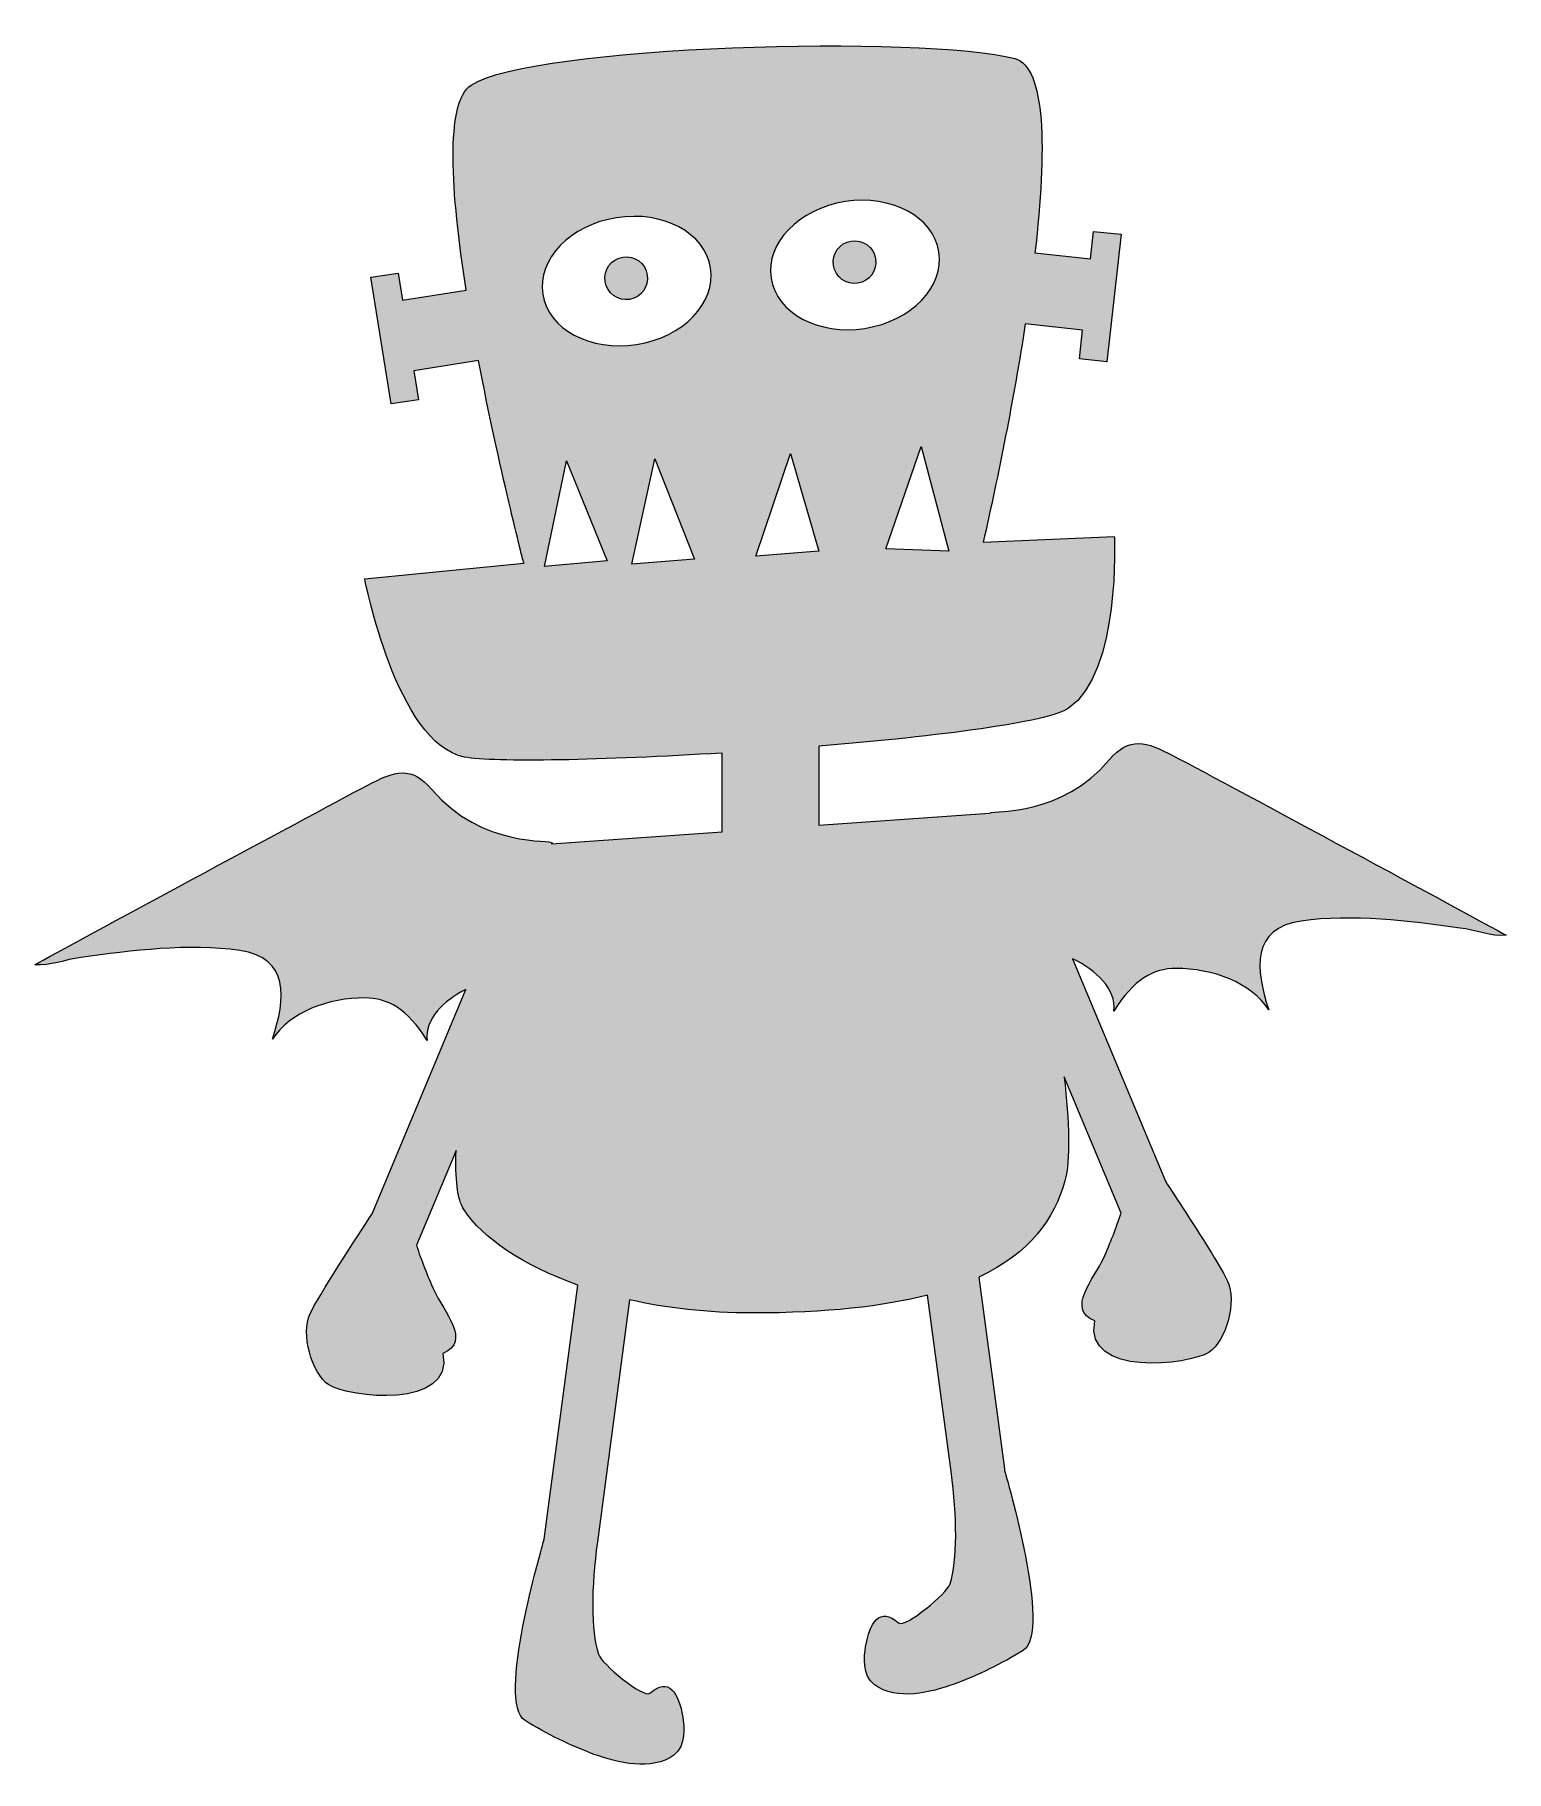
# Model space of a CAD drawing. Header units: inches. Extents: x 0 to 87, y 0 to 102.
import ezdxf

# ---------------------------------------------------------------- set-up
doc = ezdxf.new("R2010")
doc.units = ezdxf.units.IN
doc.header["$MEASUREMENT"] = 0
doc.layers.add('Layer 1', color=7, linetype='Continuous')

msp = doc.modelspace()

# ---------------------------------------------------------------- hatches: boundary and pattern name
at = {"layer": 'Layer 1', "true_color": 0x0b868b}
h = msp.add_hatch(color=136, dxfattribs=at)
h.dxf.hatch_style = 2
edge = h.paths.add_edge_path()
edge.add_spline(control_points=[(67.34, 59.61), (65.7, 60.48), (64.72, 60.79), (63.52, 59.38), (60.7, 56.06), (56.87, 56.4), (56.45, 56.24), (56.45, 56.24), (46.36, 55.53), (46.36, 55.53), (46.36, 55.53), (46.36, 60.2), (46.36, 60.2), (53.46, 60.78), (59.89, 61.6), (61.12, 62.44), (64.22, 64.56), (63.82, 72.59), (63.82, 72.59), (63.82, 72.59), (56.07, 72.25), (56.07, 72.25), (56.96, 76.18), (57.89, 80.8), (58.56, 85.17), (58.56, 85.17), (61.94, 84.8), (61.94, 84.8), (61.94, 84.8), (61.76, 83.1), (61.76, 83.1), (61.76, 83.1), (63.38, 82.92), (63.38, 82.92), (63.38, 82.92), (64.22, 90.46), (64.22, 90.46), (64.22, 90.46), (62.59, 90.63), (62.59, 90.63), (62.59, 90.63), (62.41, 89.01), (62.41, 89.01), (62.41, 89.01), (59.13, 89.37), (59.13, 89.37), (59.84, 95.49), (59.77, 100.36), (57.94, 100.85), (52.67, 102.26), (29.41, 101.65), (25.8, 99.28), (24.25, 98.27), (24.6, 92.93), (25.51, 87.16), (25.51, 87.16), (21.75, 86.56), (21.75, 86.56), (21.75, 86.56), (21.49, 88.17), (21.49, 88.17), (21.49, 88.17), (19.87, 87.92), (19.87, 87.92), (19.87, 87.92), (21.07, 80.43), (21.07, 80.43), (21.07, 80.43), (22.68, 80.68), (22.68, 80.68), (22.68, 80.68), (22.41, 82.38), (22.41, 82.38), (22.41, 82.38), (26.24, 82.99), (26.24, 82.99), (27.43, 76.7), (28.91, 71.02), (28.91, 71.02), (28.91, 71.02), (19.51, 70.08), (19.51, 70.08), (19.51, 70.08), (21.38, 60.32), (25.41, 59.55), (27.16, 59.22), (33.64, 59.36), (40.63, 59.79), (40.63, 59.79), (40.63, 55.12), (40.63, 55.12), (40.63, 55.12), (30.55, 54.41), (30.55, 54.41), (30.56, 54.43), (30.57, 54.45), (30.58, 54.47), (30.59, 54.71), (26.46, 54.12), (23.47, 57.64), (22.27, 59.05), (21.29, 58.74), (19.65, 57.87), (15.99, 55.94), (2.21, 48.49), (0, 47.27), (0.89, 47.19), (1.83, 47.58), (2.72, 47.7), (5.75, 48.11), (9.08, 48.55), (12.13, 48.11), (15.07, 47.68), (14.85, 45.3), (14.05, 42.86), (15.09, 44.48), (17.37, 45.32), (19.53, 45.31), (20.84, 45.31), (22.03, 44.67), (23.2, 42.79), (23.04, 44.05), (24.17, 45.15), (25.49, 45.81), (25.49, 45.81), (19.95, 32.55), (19.95, 32.55), (19.13, 31.3), (16.75, 27.65), (16.26, 26.61), (15.74, 25.49), (16.34, 23.12), (17.39, 22.43), (18.52, 21.69), (24.81, 20.94), (24.13, 24.29), (25.86, 24.98), (24.14, 26.82), (23.61, 28), (23.21, 28.91), (22.85, 29.78), (22.57, 30.68), (22.57, 30.68), (24.91, 36.28), (24.91, 36.28), (24.85, 34.66), (24.97, 33.39), (25.38, 32.77), (26.46, 31.14), (28.81, 29.5), (32.11, 28.33), (32.11, 28.33), (30.11, 13.31), (30.11, 13.31), (30.11, 13.31), (30.11, 13.29), (30.11, 13.29), (30, 12.79), (27.26, 3.67), (28.99, 2.58), (30.25, 1.8), (31.69, 1.09), (33.08, 0.58), (34.43, 0.09), (36.48, -0.42), (37.79, 0.54), (38.52, 1.08), (38.39, 2.27), (38.31, 2.79), (38.08, 4.21), (37.47, 5.2), (36.37, 4.2), (35.95, 3.89), (33.5, 5.95), (33.32, 6.51), (32.87, 7.93), (32.9, 10.45), (33.26, 13.14), (33.26, 13.14), (35.16, 27.46), (35.16, 27.46), (37.32, 26.97), (39.76, 26.68), (42.43, 26.68), (46.81, 26.68), (50.18, 27.07), (52.78, 27.74), (52.78, 27.74), (54.17, 17.3), (54.17, 17.3), (54.53, 14.61), (54.56, 12.08), (54.11, 10.66), (53.93, 10.1), (51.47, 8.04), (51.06, 8.35), (49.96, 9.35), (49.35, 8.36), (49.12, 6.94), (49.03, 6.42), (48.9, 5.23), (49.64, 4.69), (50.95, 3.73), (53, 4.24), (54.35, 4.74), (55.74, 5.24), (57.18, 5.95), (58.44, 6.73), (60.16, 7.82), (57.43, 16.94), (57.32, 17.44), (57.32, 17.44), (57.32, 17.46), (57.32, 17.46), (57.32, 17.46), (57.32, 17.46), (57.32, 17.46), (57.32, 17.46), (55.81, 28.8), (55.81, 28.8), (58.85, 30.22), (60.26, 32.24), (60.9, 34.49), (61.24, 35.71), (61.16, 38), (60.86, 40.65), (60.86, 40.65), (64.22, 32.59), (64.22, 32.59), (63.94, 31.7), (63.59, 30.83), (63.18, 29.91), (62.66, 28.74), (60.93, 26.89), (62.67, 26.21), (61.98, 22.85), (68.27, 23.61), (69.41, 24.35), (70.46, 25.03), (71.06, 27.41), (70.53, 28.53), (70.21, 29.22), (69.07, 31.04), (68.09, 32.56), (67.58, 33.34), (67.12, 34.04), (66.84, 34.47), (66.84, 34.47), (61.35, 47.62), (61.35, 47.62), (62.73, 46.97), (63.96, 45.84), (63.79, 44.53), (64.96, 46.41), (66.15, 47.05), (67.46, 47.05), (69.62, 47.06), (71.91, 46.22), (72.95, 44.6), (72.14, 47.04), (71.92, 49.43), (74.86, 49.85), (77.91, 50.29), (81.24, 49.85), (84.27, 49.44), (85.16, 49.32), (86.1, 48.93), (86.99, 49.01), (84.78, 50.23), (71, 57.68), (67.34, 59.61)], knot_values=[0, 0, 0, 0, 1, 1, 1, 2, 2, 2, 3, 3, 3, 4, 4, 4, 5, 5, 5, 6, 6, 6, 7, 7, 7, 8, 8, 8, 9, 9, 9, 10, 10, 10, 11, 11, 11, 12, 12, 12, 13, 13, 13, 14, 14, 14, 15, 15, 15, 16, 16, 16, 17, 17, 17, 18, 18, 18, 19, 19, 19, 20, 20, 20, 21, 21, 21, 22, 22, 22, 23, 23, 23, 24, 24, 24, 25, 25, 25, 26, 26, 26, 27, 27, 27, 28, 28, 28, 29, 29, 29, 30, 30, 30, 31, 31, 31, 32, 32, 32, 33, 33, 33, 34, 34, 34, 35, 35, 35, 36, 36, 36, 37, 37, 37, 38, 38, 38, 39, 39, 39, 40, 40, 40, 41, 41, 41, 42, 42, 42, 43, 43, 43, 44, 44, 44, 45, 45, 45, 46, 46, 46, 47, 47, 47, 48, 48, 48, 49, 49, 49, 50, 50, 50, 51, 51, 51, 52, 52, 52, 53, 53, 53, 54, 54, 54, 55, 55, 55, 56, 56, 56, 57, 57, 57, 58, 58, 58, 59, 59, 59, 60, 60, 60, 61, 61, 61, 62, 62, 62, 63, 63, 63, 64, 64, 64, 65, 65, 65, 66, 66, 66, 67, 67, 67, 68, 68, 68, 69, 69, 69, 70, 70, 70, 71, 71, 71, 72, 72, 72, 73, 73, 73, 74, 74, 74, 75, 75, 75, 76, 76, 76, 77, 77, 77, 78, 78, 78, 79, 79, 79, 80, 80, 80, 81, 81, 81, 82, 82, 82, 83, 83, 83, 84, 84, 84, 85, 85, 85, 86, 86, 86, 87, 87, 87, 88, 88, 88, 89, 89, 89, 90, 90, 90, 90], degree=3, periodic=1)
h.paths.add_polyline_path([(30.13, 70.81), (31.44, 77.07), (33.84, 71.15)])
h.paths.add_polyline_path([(35.29, 70.95), (36.66, 77.19), (39, 71.25)])
edge = h.paths.add_edge_path()
edge.add_spline(control_points=[(35.58, 83.94), (32.84, 83.52), (30.35, 84.85), (30.03, 86.92), (29.71, 88.99), (31.67, 91.01), (34.4, 91.44), (37.14, 91.87), (39.63, 90.54), (39.95, 88.47), (40.28, 86.4), (38.32, 84.37), (35.58, 83.94)], knot_values=[0, 0, 0, 0, 1, 1, 1, 2, 2, 2, 3, 3, 3, 4, 4, 4, 4], degree=3, periodic=1)
h.paths.add_polyline_path([(50.31, 71.87), (52.4, 77.91), (54.03, 71.73)])
edge = h.paths.add_edge_path()
edge.add_spline(control_points=[(47.91, 92.39), (50.64, 92.82), (53.13, 91.49), (53.45, 89.42), (53.78, 87.35), (51.82, 85.33), (49.08, 84.9), (46.34, 84.47), (43.85, 85.8), (43.53, 87.87), (43.21, 89.94), (45.17, 91.97), (47.91, 92.39)], knot_values=[0, 0, 0, 0, 1, 1, 1, 2, 2, 2, 3, 3, 3, 4, 4, 4, 4], degree=3, periodic=1)
h.paths.add_polyline_path([(44.67, 77.49), (46.36, 71.73), (42.63, 71.43)])
h = msp.add_hatch(color=136, dxfattribs=at)
h.dxf.hatch_style = 2
edge = h.paths.add_edge_path()
edge.add_spline(control_points=[(48.66, 87.57), (49.35, 87.67), (49.82, 88.32), (49.71, 89.01), (49.61, 89.7), (48.96, 90.17), (48.27, 90.06), (47.58, 89.96), (47.11, 89.31), (47.22, 88.62), (47.32, 87.93), (47.97, 87.46), (48.66, 87.57)], knot_values=[0, 0, 0, 0, 1, 1, 1, 2, 2, 2, 3, 3, 3, 4, 4, 4, 4], degree=3, periodic=1)
h = msp.add_hatch(color=136, dxfattribs=at)
h.dxf.hatch_style = 2
edge = h.paths.add_edge_path()
edge.add_spline(control_points=[(34.77, 89.11), (34.08, 89), (33.61, 88.36), (33.72, 87.67), (33.82, 86.98), (34.47, 86.5), (35.16, 86.61), (35.85, 86.72), (36.32, 87.37), (36.21, 88.06), (36.11, 88.75), (35.46, 89.22), (34.77, 89.11)], knot_values=[0, 0, 0, 0, 1, 1, 1, 2, 2, 2, 3, 3, 3, 4, 4, 4, 4], degree=3, periodic=1)

# ---------------------------------------------------------------- linework, layer by layer
at = {"layer": 'Layer 1', "lineweight": 0}
for points in [[(30.13, 70.81), (31.44, 77.07), (33.84, 71.15), (30.13, 70.81)], [(35.29, 70.95), (36.66, 77.19), (39, 71.25), (35.29, 70.95)], [(44.67, 77.49), (46.36, 71.73), (42.63, 71.43), (44.67, 77.49)], [(50.31, 71.87), (52.4, 77.91), (54.03, 71.73), (50.31, 71.87)]]:
    msp.add_lwpolyline(points, dxfattribs=at)
for points, knots in [([(67.34, 59.61), (65.7, 60.48), (64.72, 60.79), (63.52, 59.38), (60.7, 56.06), (56.87, 56.4), (56.45, 56.24), (56.45, 56.24), (46.36, 55.53), (46.36, 55.53), (46.36, 55.53), (46.36, 60.2), (46.36, 60.2), (53.46, 60.78), (59.89, 61.6), (61.12, 62.44), (64.22, 64.56), (63.82, 72.59), (63.82, 72.59), (63.82, 72.59), (56.07, 72.25), (56.07, 72.25), (56.96, 76.18), (57.89, 80.8), (58.56, 85.17), (58.56, 85.17), (61.94, 84.8), (61.94, 84.8), (61.94, 84.8), (61.76, 83.1), (61.76, 83.1), (61.76, 83.1), (63.38, 82.92), (63.38, 82.92), (63.38, 82.92), (64.22, 90.46), (64.22, 90.46), (64.22, 90.46), (62.59, 90.63), (62.59, 90.63), (62.59, 90.63), (62.41, 89.01), (62.41, 89.01), (62.41, 89.01), (59.13, 89.37), (59.13, 89.37), (59.84, 95.49), (59.77, 100.36), (57.94, 100.85), (52.67, 102.26), (29.41, 101.65), (25.8, 99.28), (24.25, 98.27), (24.6, 92.93), (25.51, 87.16), (25.51, 87.16), (21.75, 86.56), (21.75, 86.56), (21.75, 86.56), (21.49, 88.17), (21.49, 88.17), (21.49, 88.17), (19.87, 87.92), (19.87, 87.92), (19.87, 87.92), (21.07, 80.43), (21.07, 80.43), (21.07, 80.43), (22.68, 80.68), (22.68, 80.68), (22.68, 80.68), (22.41, 82.38), (22.41, 82.38), (22.41, 82.38), (26.24, 82.99), (26.24, 82.99), (27.43, 76.7), (28.91, 71.02), (28.91, 71.02), (28.91, 71.02), (19.51, 70.08), (19.51, 70.08), (19.51, 70.08), (21.38, 60.32), (25.41, 59.55), (27.16, 59.22), (33.64, 59.36), (40.63, 59.79), (40.63, 59.79), (40.63, 55.12), (40.63, 55.12), (40.63, 55.12), (30.55, 54.41), (30.55, 54.41), (30.56, 54.43), (30.57, 54.45), (30.58, 54.47), (30.59, 54.71), (26.46, 54.12), (23.47, 57.64), (22.27, 59.05), (21.29, 58.74), (19.65, 57.87), (15.99, 55.94), (2.21, 48.49), (0, 47.27), (0.89, 47.19), (1.83, 47.58), (2.72, 47.7), (5.75, 48.11), (9.08, 48.55), (12.13, 48.11), (15.07, 47.68), (14.85, 45.3), (14.05, 42.86), (15.09, 44.48), (17.37, 45.32), (19.53, 45.31), (20.84, 45.31), (22.03, 44.67), (23.2, 42.79), (23.04, 44.05), (24.17, 45.15), (25.49, 45.81), (25.49, 45.81), (19.95, 32.55), (19.95, 32.55), (19.13, 31.3), (16.75, 27.65), (16.26, 26.61), (15.74, 25.49), (16.34, 23.12), (17.39, 22.43), (18.52, 21.69), (24.81, 20.94), (24.13, 24.29), (25.86, 24.98), (24.14, 26.82), (23.61, 28), (23.21, 28.91), (22.85, 29.78), (22.57, 30.68), (22.57, 30.68), (24.91, 36.28), (24.91, 36.28), (24.85, 34.66), (24.97, 33.39), (25.38, 32.77), (26.46, 31.14), (28.81, 29.5), (32.11, 28.33), (32.11, 28.33), (30.11, 13.31), (30.11, 13.31), (30.11, 13.31), (30.11, 13.29), (30.11, 13.29), (30, 12.79), (27.26, 3.67), (28.99, 2.58), (30.25, 1.8), (31.69, 1.09), (33.08, 0.58), (34.43, 0.09), (36.48, -0.42), (37.79, 0.54), (38.52, 1.08), (38.39, 2.27), (38.31, 2.79), (38.08, 4.21), (37.47, 5.2), (36.37, 4.2), (35.95, 3.89), (33.5, 5.95), (33.32, 6.51), (32.87, 7.93), (32.9, 10.45), (33.26, 13.14), (33.26, 13.14), (35.16, 27.46), (35.16, 27.46), (37.32, 26.97), (39.76, 26.68), (42.43, 26.68), (46.81, 26.68), (50.18, 27.07), (52.78, 27.74), (52.78, 27.74), (54.17, 17.3), (54.17, 17.3), (54.53, 14.61), (54.56, 12.08), (54.11, 10.66), (53.93, 10.1), (51.47, 8.04), (51.06, 8.35), (49.96, 9.35), (49.35, 8.36), (49.12, 6.94), (49.03, 6.42), (48.9, 5.23), (49.64, 4.69), (50.95, 3.73), (53, 4.24), (54.35, 4.74), (55.74, 5.24), (57.18, 5.95), (58.44, 6.73), (60.16, 7.82), (57.43, 16.94), (57.32, 17.44), (57.32, 17.44), (57.32, 17.46), (57.32, 17.46), (57.32, 17.46), (57.32, 17.46), (57.32, 17.46), (57.32, 17.46), (55.81, 28.8), (55.81, 28.8), (58.85, 30.22), (60.26, 32.24), (60.9, 34.49), (61.24, 35.71), (61.16, 38), (60.86, 40.65), (60.86, 40.65), (64.22, 32.59), (64.22, 32.59), (63.94, 31.7), (63.59, 30.83), (63.18, 29.91), (62.66, 28.74), (60.93, 26.89), (62.67, 26.21), (61.98, 22.85), (68.27, 23.61), (69.41, 24.35), (70.46, 25.03), (71.06, 27.41), (70.53, 28.53), (70.21, 29.22), (69.07, 31.04), (68.09, 32.56), (67.58, 33.34), (67.12, 34.04), (66.84, 34.47), (66.84, 34.47), (61.35, 47.62), (61.35, 47.62), (62.73, 46.97), (63.96, 45.84), (63.79, 44.53), (64.96, 46.41), (66.15, 47.05), (67.46, 47.05), (69.62, 47.06), (71.91, 46.22), (72.95, 44.6), (72.14, 47.04), (71.92, 49.43), (74.86, 49.85), (77.91, 50.29), (81.24, 49.85), (84.27, 49.44), (85.16, 49.32), (86.1, 48.93), (86.99, 49.01), (84.78, 50.23), (71, 57.68), (67.34, 59.61)], [0, 0, 0, 0, 1, 1, 1, 2, 2, 2, 3, 3, 3, 4, 4, 4, 5, 5, 5, 6, 6, 6, 7, 7, 7, 8, 8, 8, 9, 9, 9, 10, 10, 10, 11, 11, 11, 12, 12, 12, 13, 13, 13, 14, 14, 14, 15, 15, 15, 16, 16, 16, 17, 17, 17, 18, 18, 18, 19, 19, 19, 20, 20, 20, 21, 21, 21, 22, 22, 22, 23, 23, 23, 24, 24, 24, 25, 25, 25, 26, 26, 26, 27, 27, 27, 28, 28, 28, 29, 29, 29, 30, 30, 30, 31, 31, 31, 32, 32, 32, 33, 33, 33, 34, 34, 34, 35, 35, 35, 36, 36, 36, 37, 37, 37, 38, 38, 38, 39, 39, 39, 40, 40, 40, 41, 41, 41, 42, 42, 42, 43, 43, 43, 44, 44, 44, 45, 45, 45, 46, 46, 46, 47, 47, 47, 48, 48, 48, 49, 49, 49, 50, 50, 50, 51, 51, 51, 52, 52, 52, 53, 53, 53, 54, 54, 54, 55, 55, 55, 56, 56, 56, 57, 57, 57, 58, 58, 58, 59, 59, 59, 60, 60, 60, 61, 61, 61, 62, 62, 62, 63, 63, 63, 64, 64, 64, 65, 65, 65, 66, 66, 66, 67, 67, 67, 68, 68, 68, 69, 69, 69, 70, 70, 70, 71, 71, 71, 72, 72, 72, 73, 73, 73, 74, 74, 74, 75, 75, 75, 76, 76, 76, 77, 77, 77, 78, 78, 78, 79, 79, 79, 80, 80, 80, 81, 81, 81, 82, 82, 82, 83, 83, 83, 84, 84, 84, 85, 85, 85, 86, 86, 86, 87, 87, 87, 88, 88, 88, 89, 89, 89, 90, 90, 90, 90]), ([(47.91, 92.39), (50.64, 92.82), (53.13, 91.49), (53.45, 89.42), (53.78, 87.35), (51.82, 85.33), (49.08, 84.9), (46.34, 84.47), (43.85, 85.8), (43.53, 87.87), (43.21, 89.94), (45.17, 91.97), (47.91, 92.39)], [0, 0, 0, 0, 1, 1, 1, 2, 2, 2, 3, 3, 3, 4, 4, 4, 4]), ([(35.58, 83.94), (32.84, 83.52), (30.35, 84.85), (30.03, 86.92), (29.71, 88.99), (31.67, 91.01), (34.4, 91.44), (37.14, 91.87), (39.63, 90.54), (39.95, 88.47), (40.28, 86.4), (38.32, 84.37), (35.58, 83.94)], [0, 0, 0, 0, 1, 1, 1, 2, 2, 2, 3, 3, 3, 4, 4, 4, 4]), ([(48.66, 87.57), (49.35, 87.67), (49.82, 88.32), (49.71, 89.01), (49.61, 89.7), (48.96, 90.17), (48.27, 90.06), (47.58, 89.96), (47.11, 89.31), (47.22, 88.62), (47.32, 87.93), (47.97, 87.46), (48.66, 87.57)], [0, 0, 0, 0, 1, 1, 1, 2, 2, 2, 3, 3, 3, 4, 4, 4, 4]), ([(34.77, 89.11), (34.08, 89), (33.61, 88.36), (33.72, 87.67), (33.82, 86.98), (34.47, 86.5), (35.16, 86.61), (35.85, 86.72), (36.32, 87.37), (36.21, 88.06), (36.11, 88.75), (35.46, 89.22), (34.77, 89.11)], [0, 0, 0, 0, 1, 1, 1, 2, 2, 2, 3, 3, 3, 4, 4, 4, 4])]:
    msp.add_open_spline(points, degree=3, knots=knots, dxfattribs=at)

doc.saveas('drawing.dxf')
